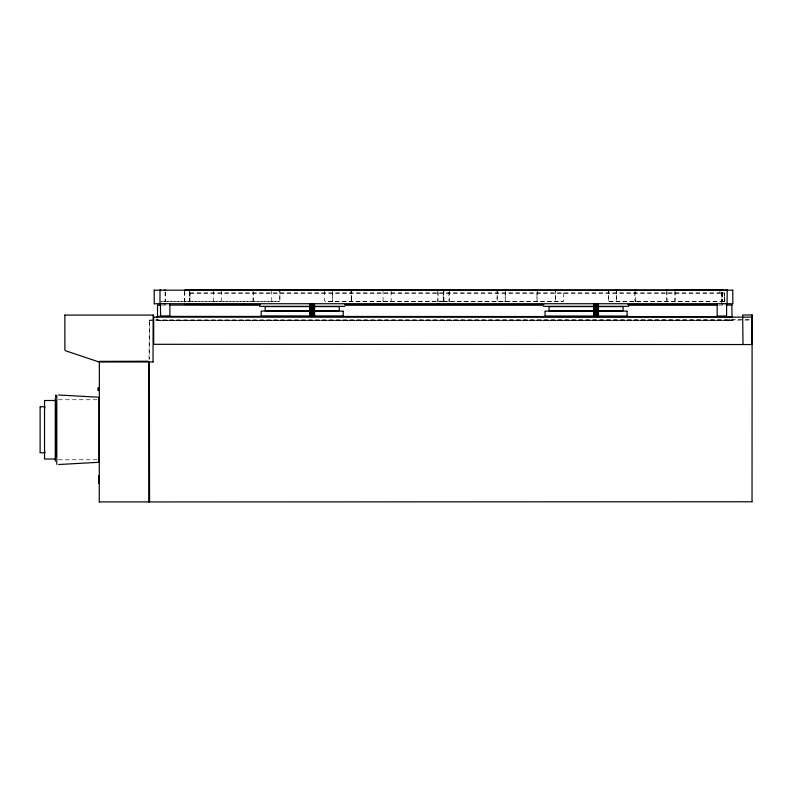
<?xml version="1.0" encoding="UTF-8"?>
<svg xmlns="http://www.w3.org/2000/svg" width="792" height="792" viewBox="0 0 792 792"><rect width="100%" height="100%" fill="white"/><g stroke="black" fill="none" stroke-linecap="round" stroke-linejoin="round"><path stroke-width="0.59" stroke-dasharray="3.96 2.97" d="M189.951 293.703L189.951 301.485L189.951 293L189.664 293.703M279.853 300.584L279.853 290.832L279.853 300.584L278.774 301.712L160.776 301.712M351.311 300.584L351.311 290.832L351.311 301.376L350.985 290.832M497.138 300.584L497.138 290.832L497.138 300.584L498.227 301.712M555.588 300.584L555.588 290.832L555.588 300.584L556.281 301.376M608.434 300.584L608.434 290.832L608.434 300.584L609.523 301.712L726.264 301.712M616.572 300.584L616.572 290.832L616.572 300.584L615.879 301.376M667.577 301.376L666.884 300.584L666.884 292.05M673.933 301.712L675.022 300.584L675.022 292.05M724.591 293.703L724.591 301.485L724.591 293L724.888 301.485M220.711 301.376L221.404 300.584L221.404 290.832M149.025 359.202L149.391 320.087L149.391 359.202M252.311 301.712L253.113 301.376L253.113 290.832M443.52 290.832L443.193 301.376L443.193 290.832M537.313 290.832L536.976 301.376L536.976 290.832M719.888 292.406L719.888 290.001M732.392 319.72L732.026 320.602L732.026 319.72M390.07 301.712L391.149 300.584L391.149 290.832M443.52 300.584L444.649 301.712L562.637 301.712L563.726 300.584L563.726 290.832M253.113 301.376L253.44 292.05M156.648 318.968L158.153 320.473L728.888 320.473L730.392 318.968M157.093 320.027L157.281 319.829A3.93 2.782 -90 0 1 157.093 318.968M157.153 319.72L157.519 320.602L731.867 320.443M443.847 301.376L563.33 301.376M634.847 292.05L634.847 300.584L635.976 301.376M443.193 301.376L325.651 301.712L324.572 300.584L324.572 290.832M536.184 301.712L536.976 301.376M189.951 293L724.591 293M149.391 320.087L749.915 319.72M732.026 320.602L157.519 320.602M271.329 301.376L272.408 301.376M382.625 301.376L383.714 301.376M332.006 301.376L333.095 301.376M504.583 301.376L505.662 301.376M190.09 293.129L724.462 293.129M149.549 320.245L153.985 320.087M728.888 320.027L729.947 320.027M252.311 301.376L252.965 301.237M443.045 301.237L324.958 301.376M536.184 301.376L536.837 301.237M160.776 301.376L279.457 301.376M608.83 301.376L726.264 301.376M162.113 305.078L168.3 305.078M718.77 305.078L724.957 305.078M155.212 320.087L743.728 320.087M744.965 320.087L749.915 320.087M58.45 399.752L98.495 399.752M58.45 459.776L98.495 459.776M351.46 301.237L352.103 301.376M157.281 319.829L158.153 320.027M213.266 290.832L213.266 300.584L213.959 301.376M635.184 301.376L635.976 301.712M351.311 301.376L352.103 301.712M214.355 301.712L213.474 301.237M635.323 301.237L635.184 290.832M443.995 301.237L443.847 290.832M157.519 319.72L157.677 320.443M383.071 301.237L383.021 290.832M271.775 301.237L271.725 290.832M722.532 292.535L722.532 301.881M722.383 292.535L722.383 301.881M721.641 292.06L721.641 303.088M675.022 290.832L675.022 300.584M666.884 290.832L666.884 300.584M449.272 290.832L449.272 301.861M448.945 292.06L448.945 301.861M438.095 292.06L438.095 301.861M437.768 290.832L437.768 303.088M189.664 291.377L189.664 301.881M189.516 291.377L189.516 301.881M184.803 291.377L184.803 301.881M184.665 291.377L184.665 304.207M165.399 292.06L165.399 301.861M165.073 292.06L165.073 301.861M729.947 318.968A3.93 2.782 -90 0 1 729.759 319.829M332.699 290.832L332.65 301.237L332.699 290.832M505.276 290.832L505.217 301.237L505.276 290.832M721.967 292.06L721.967 301.861L721.967 292.06"/><path stroke-width="1.19" d="M752.103 317.008L752.222 344.55M40.115 406.771L40.115 452.757M64.865 314.968L64.875 349.925L65.459 350.737L99.04 361.984L153.143 361.984M44.837 452.757L44.837 451.519M98.851 480.091L98.723 483.239L98.604 480.091M98.851 478.734L98.851 475.586L98.604 478.734M154.232 290.03L154.232 303.88M153.688 317.008L153.688 344.431M159.984 290.03L159.984 303.88M157.519 305.078L157.519 316.275M153.024 361.865L153.143 314.968M169.864 316.176L169.864 303.712M148.767 502.039L148.767 361.865L148.144 361.241L99.366 361.36L99.257 502.039M674.952 290.001L719.799 289.793M727.056 303.88L727.244 289.852M726.601 316.176L726.601 303.712M732.808 303.88L732.808 290.03M752.034 501.93L752.103 317.721M40.343 406.999A5.405 3.821 0 0 1 44.609 406.999L44.837 406.771M165.073 290.03L164.281 290.03M160.439 316.176L169.735 316.048M253.113 290.03L252.311 290.03M149.391 501.93L751.875 501.762M443.193 290.03L442.391 290.03M448.945 290.03L448.143 290.03M438.095 303.88L438.897 303.88M536.976 290.03L536.184 290.03M721.967 303.88L722.759 303.88M717.176 316.176L717.176 303.712M726.195 305.078L732.026 305.078M729.947 317.463A3.93 2.782 -90 0 0 729.759 316.602L729.947 316.404M153.816 344.302L751.776 344.55L752.222 314.899M221.8 290.03L220.711 290.03M333.095 290.03L332.006 290.03M505.662 290.03L504.583 290.03M616.958 290.03L615.879 290.03M272.408 290.03L271.329 290.03M383.714 290.03L382.625 290.03M556.281 290.03L555.202 290.03M667.577 290.03L666.498 290.03M64.984 315.087L153.024 315.087M157.677 305.237L160.875 305.078M153.816 317.137L751.974 317.137M157.093 316.404L729.759 316.602M726.462 316.048L717.304 316.048M751.4 344.431L751.974 344.302M148.649 501.92L99.366 501.92M154.371 290.179L732.669 290.179M160.123 290.179L160.776 290.03M184.873 289.922L727.244 290.209M164.281 303.88L165.073 303.88M352.103 290.03L351.311 290.03M438.897 290.03L438.095 290.03M444.649 290.03L443.847 290.03M448.143 303.88L448.945 303.88M635.976 290.03L635.184 290.03M722.759 290.03L721.967 290.03M726.264 303.88L726.917 303.732M732.669 303.732L154.371 303.732M58.608 464.528L98.505 462.31M309.979 304.088L314.454 304.088M593.842 304.088L598.326 304.088M260.608 304.564L184.873 304.504M344.708 304.564L543.837 304.564M627.947 304.564L716.998 304.564M169.537 305.078L259.835 305.078M345.193 305.078L543.114 305.078M628.472 305.078L717.532 305.078M259.578 306.326L310.523 306.326M313.959 306.326L344.847 306.326M543.441 306.326L594.396 306.326M597.821 306.326L628.719 306.326M265.33 306.593L309.405 306.593M314.018 306.593L339.095 306.593M549.193 306.593L593.277 306.593M597.891 306.593L622.967 306.593M265.33 310.83L309.405 310.83M314.018 310.83L339.095 310.83M549.193 310.83L593.277 310.83M597.891 310.83L622.967 310.83M261.33 311.098L310.187 311.098M314.572 311.098L343.094 311.098M545.193 311.098L594.059 311.098M598.435 311.098L626.967 311.098M261.33 316.087L343.094 316.087M545.193 316.087L626.967 316.087M44.976 400.505L55.232 400.505M44.976 459.023L55.232 459.023M58.608 395L98.505 397.218M726.264 290.03L726.917 290.179M752.133 314.978L742.658 314.978L743.025 344.55M160.123 303.732L160.776 303.88M731.867 305.237L732.026 317.424M160.578 316.048L160.439 303.712M149.549 501.762L149.391 361.667M44.609 406.999L44.837 408.009M627.096 311.414L627.096 315.77M623.096 306.91L623.096 310.513M598.465 304.415L598.465 315.77M598.138 304.415L598.138 315.77M597.277 304.415L597.277 315.77M596.089 304.415L596.089 315.77M594.901 304.415L594.901 315.77M594.03 304.415L594.03 315.77M593.713 304.415L593.713 315.77M549.064 306.91L549.064 310.513M545.064 311.414L545.064 315.77M343.223 311.414L343.223 315.77M339.224 306.91L339.224 310.513M314.592 304.415L314.592 315.77M314.275 304.415L314.275 315.77M313.404 304.415L313.404 315.77M312.216 304.415L312.216 315.77M311.028 304.415L311.028 315.77M310.157 304.415L310.157 315.77M309.84 304.415L309.84 315.77M265.191 306.91L265.191 310.513M261.192 311.414L261.192 315.77M98.941 397.426L98.941 462.102M98.723 475.537L98.723 478.784M98.723 480.031L98.723 483.288M98.584 387.961L98.584 390.535M98.376 387.872L98.376 390.624M98.159 387.961L98.159 390.535M56.786 395.178L56.786 464.35M55.608 395.188L55.608 397.267M55.678 400.683L55.678 401.247M55.678 402.9L55.678 456.628M55.291 398.307L55.291 461.221M44.53 400.683L44.53 458.845M44.609 452.539A5.405 3.821 0 0 1 40.343 452.539M157.093 317.463A3.93 2.782 -90 0 1 157.281 316.602"/></g></svg>
